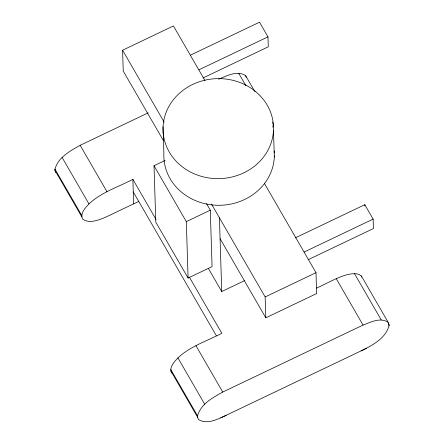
<?xml version="1.0" encoding="UTF-8"?>
<svg xmlns="http://www.w3.org/2000/svg" width="444" height="444" viewBox="0 0 444 444"><rect width="100%" height="100%" fill="white"/><g stroke="black" fill="none" stroke-linecap="round" stroke-linejoin="round"><path stroke-width="0.67" d="M138.622 201.471L105.012 217.516C98.18 220.119 89.238 223.959 82.623 219.097C79.815 213.37 85.37 207.892 88.9 204.001C101.276 192.241 118.037 187.113 132.867 179.343L156.055 219.48M171.584 373.054C168.776 367.332 174.331 361.854 177.866 357.958C190.243 346.203 206.998 341.07 221.828 333.305L189.288 276.989M272.866 127.25L273.193 124.215L272.416 122.011M148.146 112.865L80.164 145.316C70.085 150.954 57.476 157.703 54.84 169.93L55.816 172.71M361.1 350.877C372.327 345.465 386.058 338.211 389.16 325.136L388.184 322.355C380.597 317.016 370.657 322.15 363.059 325.069L222.738 392.052C212.654 397.691 200.044 404.44 197.413 416.666L198.385 419.447C206.987 425.052 218.004 419.086 226.235 415.262M163.442 140.654L123.243 71.09L122.588 50.216L173.432 25.946L204.995 80.58M190.487 55.139L259.496 22.2L267.965 36.858L268.276 46.809L203.002 77.972M198.962 69.802L267.965 36.858M218.62 79.221C226.734 75.896 237.324 70.047 245.615 75.619L254.889 91.68M206.516 203.641L210.295 210.184L212.066 266.616L188.09 278.066L155.794 222.178L154.024 165.745L165.09 160.462M188.09 278.066L186.314 221.628L210.295 210.184M295.171 237.934L364.802 204.695L373.132 219.108L373.426 228.543L308.153 259.701M304.123 252.053L373.132 219.108M208.275 268.237L221.734 291.53L244.677 280.58M316 272.683L316.655 293.556L265.817 317.826L265.157 296.953L316 272.683L264.313 183.233M316.528 288.095C327.345 283.372 337.551 276.867 349.162 274.198C353.252 273.637 358.058 272.899 361.377 275.968L388.184 322.355M220.779 417.865L366.555 348.274M388.272 323.371L388.955 324.564L389 325.874M238.711 73.271L245.926 85.764M354.479 273.621L381.279 320.007M336.252 278.677L363.059 325.069M122.588 50.216L164.175 122.183M211.477 204.051L265.157 296.953M220.074 238.661L265.817 317.826M154.024 165.745L186.314 221.628M133.261 191.919L216.339 335.697M80.164 145.316L106.971 191.703M195.932 345.665L222.738 392.052M62.171 157.548L88.972 203.94M177.933 357.897L204.739 404.284M81.807 215.579L55.001 169.192L55.045 170.502L81.846 216.888M170.768 369.541L197.569 415.928L197.613 417.238L170.807 370.851M361.377 275.968L361.766 277.073M245.615 75.619L246.192 77.273M364.802 204.695L364.846 206.038M273.476 130.475A55.267 50.011 -1.8 0 1 188.595 170.996A55.267 50.011 -1.8 0 1 192.718 84.427A55.267 50.011 -1.8 0 1 273.476 130.475L274.314 157.115M219.419 217.793L221.734 291.53M163.048 126.79L163.886 153.43A55.267 50.011 -1.8 0 0 217.471 205.272A55.267 50.011 -1.8 0 0 274.359 155.744M132.867 179.343L133.633 203.852M274.187 150.921A55.267 50.011 -1.8 0 1 274.32 152.991"/></g></svg>
